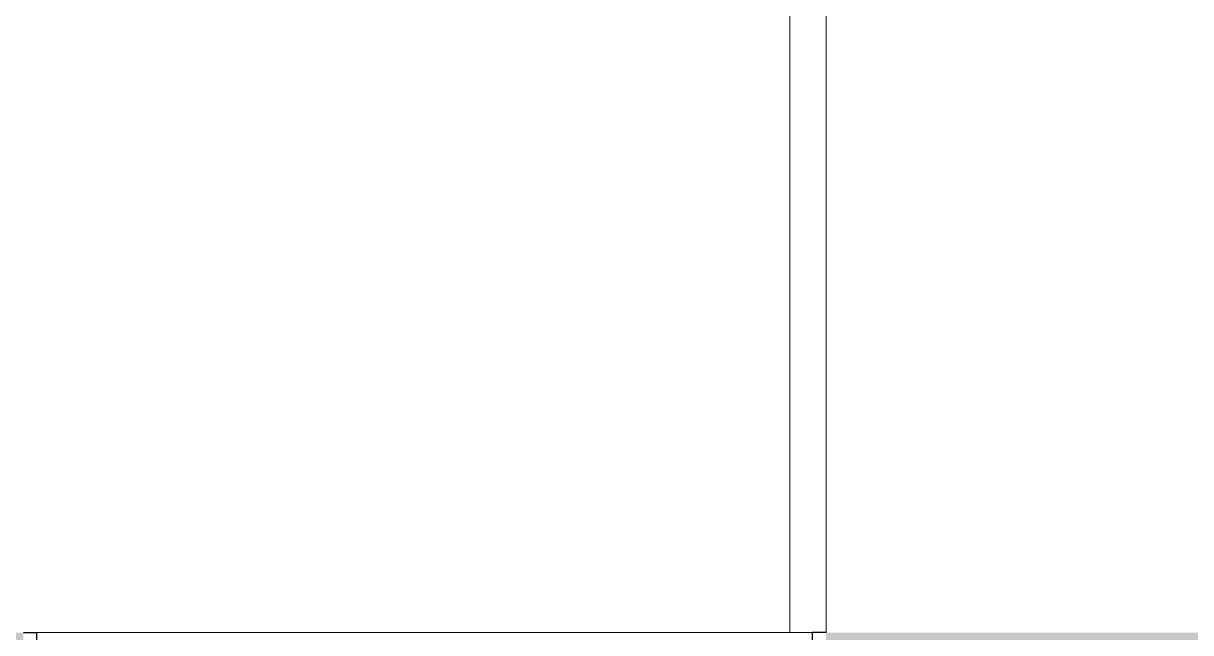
# Model space of a CAD drawing. Header units: inches. Extents: x -1176 to 1551, y -3558 to 978.
# Drawn here: x -517.3 to -453, y 563.7 to 597.2 of the extents above; entities that cross this region are included whole.
import ezdxf

# ---------------------------------------------------------------- set-up
doc = ezdxf.new("R2010")
doc.units = ezdxf.units.IN
doc.header["$MEASUREMENT"] = 0
for name, color, linetype, lineweight in [('A-FLOR-HRAL', 11, 'Continuous', 18), ('A-GLAZ', 151, 'Continuous', 18), ('A-WALL', 113, 'Continuous', 18), ('A-WALL-PATT', 111, 'Continuous', 18)]:
    doc.layers.add(name, color=color, linetype=linetype, lineweight=lineweight)

# ---------------------------------------------------------------- blocks, each defined once
blk = doc.blocks.new('Double Hung - side window 4_ X 6_ 3_ H 2-6124000-1st Floor Demo')
at = {"layer": 'A-GLAZ', "color": 8, "lineweight": 30}
for p, q in [((-22.115, 10), (-21.365, 10)), ((-21.365, 5.75), (-21.365, 10)), ((21.365, 5.75), (21.365, 10)), ((22.115, 10), (21.365, 10)), ((-21.365, 7.5), (-21.365, 5.75)), ((-21.365, 7.5), (-19.615, 7.5)), ((-19.615, 7.5), (-19.615, 5.75)), ((19.615, 7.5), (19.615, 5.75)), ((21.365, 7.5), (19.615, 7.5)), ((21.365, 7.5), (21.365, 5.75)), ((-19.615, 6.625), (19.615, 6.625)), ((-21.365, 5.75), (-19.615, 5.75)), ((-21.365, 5.75), (-20.865, 5.75)), ((-20.865, -10), (-20.865, 5.75)), ((21.365, 5.75), (19.615, 5.75)), ((20.865, 5.75), (21.365, 5.75)), ((20.865, 5.75), (20.865, -10)), ((-20.865, -10), (-22.115, -10)), ((20.865, -10), (22.115, -10))]:
    blk.add_line(p, q, dxfattribs=at)
blk = doc.blocks.new('Top Rail Type - Top Rail_Internal_-7033225-1st Floor Demo')
at = {"layer": 'A-FLOR-HRAL', "lineweight": 9}
for p, q in [((-473.093, 602.684), (-473.093, 563.684)), ((-475.093, 563.684), (-475.093, 600.684)), ((-473.093, 563.684), (-475.093, 563.684))]:
    blk.add_line(p, q, dxfattribs=at)
blk = doc.blocks.new('Top Rail Type - Top Rail_Internal_-V38-1st Floor Demo')
at = {"layer": 'A-FLOR-HRAL', "lineweight": 9}
for p, q in [((-473.093, 602.684), (-473.093, 563.684)), ((-475.093, 600.684), (-475.093, 563.684)), ((-473.093, 563.684), (-475.093, 563.684))]:
    blk.add_line(p, q, dxfattribs=at)

msp = doc.modelspace()

# ---------------------------------------------------------------- hatches: boundary and pattern name
at = {"layer": 'A-WALL-PATT', "lineweight": 9}
h = msp.add_hatch(color=7, dxfattribs=at)
h.paths.add_polyline_path([(-344.959, 543.684), (-319.928, 543.684), (-319.928, 563.684), (-377.558, 563.684), (-377.558, 543.684), (-358.959, 543.684)], flags=0)
h.paths.add_polyline_path([(-196.298, 543.684), (-196.298, 563.684), (-253.928, 563.684), (-253.928, 543.684), (-213.724, 543.684)], flags=0)
h.paths.add_polyline_path([(1.715, 543.684), (1.715, 563.684), (-53.535, 563.684), (-53.535, 543.684), (-4.412, 543.684)], flags=0)
h.paths.add_polyline_path([(-152.067, 543.684), (-97.765, 543.684), (-97.765, 563.684), (-152.067, 563.684)], flags=0)
h.paths.add_polyline_path([(-473.093, 543.684), (-421.788, 543.684), (-421.788, 563.684), (-473.093, 563.684)], flags=0)
h.paths.add_polyline_path([(-517.324, 543.684), (-517.324, 563.684), (-590.071, 563.684), (-590.071, 543.684), (-521.592, 543.684)], flags=0)

# ---------------------------------------------------------------- linework, layer by layer
at = {"layer": 'A-WALL', "lineweight": 9}
msp.add_line((-517.324, 563.684), (-475.093, 563.684), dxfattribs=at)

# ---------------------------------------------------------------- block references
at = {"layer": 'A-FLOR-HRAL', "lineweight": 9}
for name in ['Top Rail Type - Top Rail_Internal_-7033225-1st Floor Demo', 'Top Rail Type - Top Rail_Internal_-V38-1st Floor Demo']:
    msp.add_blockref(name, (0, 0), dxfattribs=at)
at = {"layer": 'A-GLAZ'}
msp.add_blockref('Double Hung - side window 4_ X 6_ 3_ H 2-6124000-1st Floor Demo', (-495.209, 553.684), dxfattribs=at)

doc.saveas('drawing.dxf')
